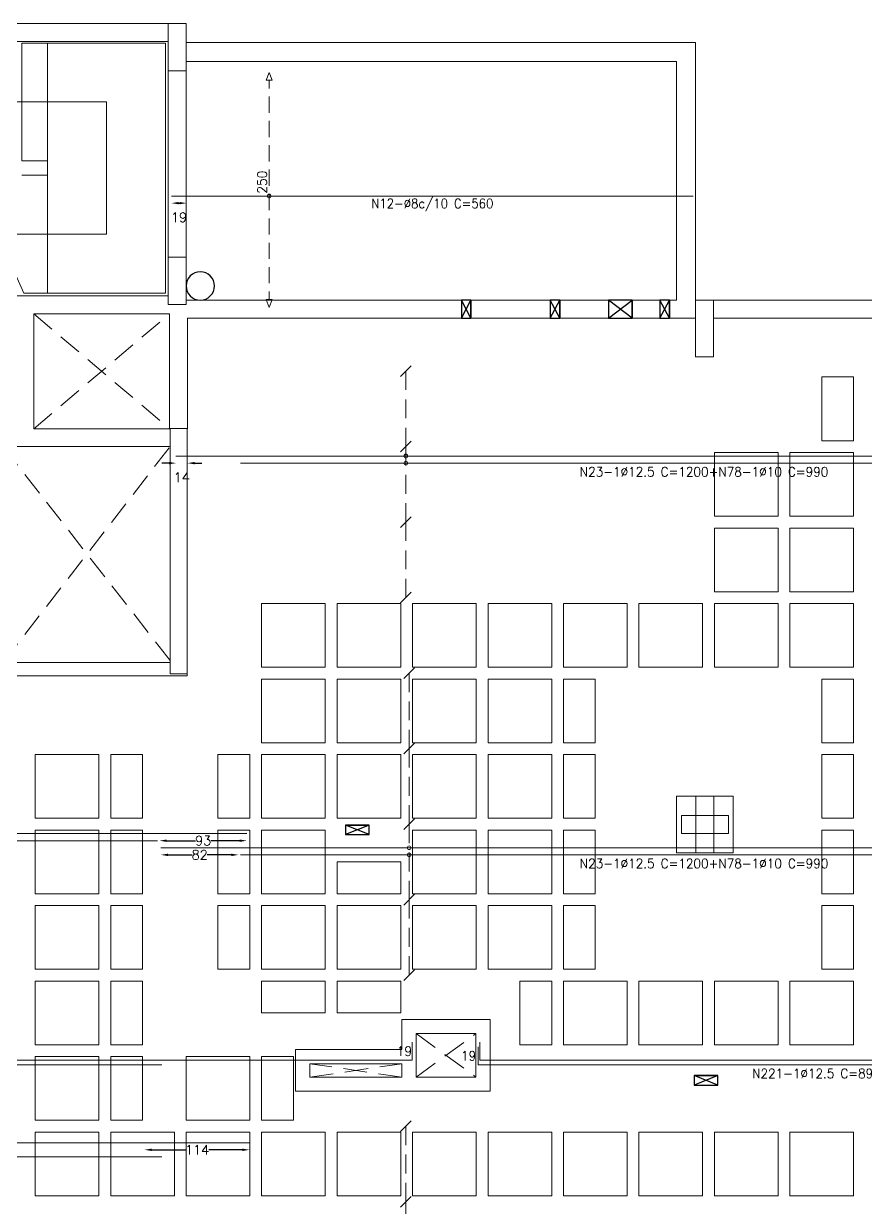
# Model space of a CAD drawing. Header units: millimetres. Extents: x -32 to 332, y -138 to 116.
# Drawn here: x 148.19 to 166.04, y 63.72 to 88.8 of the extents above; entities that cross this region are included whole.
import ezdxf
from ezdxf.enums import TextEntityAlignment as Align

# ---------------------------------------------------------------- set-up
doc = ezdxf.new("R2010")
doc.units = ezdxf.units.MM
doc.linetypes.add('TRAZO_HUECO', pattern=[0.75, 0.5, -0.25])
doc.layers.add('A-COT-01', color=9, linetype='Continuous')
doc.layers.add('FURAÇÃO', color=8, linetype='Continuous')
for name, color, linetype, lineweight in [('ARR_L_I_IG_DIST', 8, 'Continuous', 0), ('ARR_L_I_IG_LINHA', 2, 'Continuous', 0), ('ARR_L_I_IG_MARCA', 2, 'Continuous', 9), ('ARR_L_I_POSICAO', 4, 'Continuous', 9), ('ARR_LONG_INF', 6, 'Continuous', 15), ('ARR_LONG_INF_TXT', 1, 'Continuous', 9), ('consolo', 8, 'Continuous', 0), ('LJ_NERV_RETI', 8, 'Continuous', 9), ('LJ_SIMB_ABER', 8, 'Continuous', 0), ('PILAR_CONCRETO', 8, 'Continuous', 0), ('PILAR_CONCRETO_APOIADO', 8, 'Continuous', 0), ('VIG_FACES', 8, 'Continuous', 0)]:
    doc.layers.add(name, color=color, linetype=linetype, lineweight=lineweight)
doc.styles.add('CYPETXT_0.3_romans', font='romans.shx', dxfattribs={"height": 0.2})
doc.styles.add('CYPETXT_romans', font='romans.shx', dxfattribs={"height": 0.2})
doc.dimstyles.new('cype_arrow', dxfattribs={"dimtxt": 0.18, "dimasz": 0.15, "dimexe": 0.075, "dimexo": 0.075, "dimgap": 0, "dimtad": 0, "dimdec": 4, "dimzin": 0, "dimdsep": 46, "dimtxsty": 'CYPETXT_0.3_romans', "dimcen": 0.09, "dimadec": 0, "dimazin": 0, "dimtfac": 1, "dimtdec": 4, "dimtofl": 0, "dimtmove": 2, "dimatfit": 3, "dimfxl": 1, "dimtolj": 1, "dimtzin": 0, "dimarcsym": 0})

# ---------------------------------------------------------------- blocks, each defined once
blk = doc.blocks.new('Forma 2PvtoTipo')
at = {"layer": 'consolo', "color": 8}
blk.add_lwpolyline([(569.403, 73.51), (568.203, 73.51), (568.203, 72.31), (569.403, 72.31)], close=True, dxfattribs=at)
at = {"layer": 'FURAÇÃO', "color": 8}
for points in [[(563.639, 83.639), (563.839, 83.639), (563.839, 84.019), (563.639, 84.019), (563.639, 83.639), (563.839, 84.019), (563.839, 83.639), (563.639, 84.019)], [(565.523, 83.639), (565.723, 83.639), (565.723, 84.019), (565.523, 84.019), (565.523, 83.639), (565.723, 84.019), (565.723, 83.639), (565.523, 84.019)], [(566.757, 83.639), (567.257, 83.639), (567.257, 84.019), (566.757, 84.019), (566.757, 83.639), (567.257, 84.019), (567.257, 83.639), (566.757, 84.019)], [(567.849, 83.639), (568.049, 83.639), (568.049, 84.019), (567.849, 84.019), (567.849, 83.639), (568.049, 84.019), (568.049, 83.639), (567.849, 84.019)], [(561.684, 72.696), (561.684, 72.896), (561.184, 72.896), (561.184, 72.696), (561.684, 72.696), (561.184, 72.896), (561.684, 72.896), (561.184, 72.696)], [(569.074, 67.39), (569.074, 67.59), (568.574, 67.59), (568.574, 67.39), (569.074, 67.39), (568.574, 67.59), (569.074, 67.59), (568.574, 67.39)]]:
    blk.add_lwpolyline(points, dxfattribs=at)
for start, end in [(0, 180), (180, 0)]:
    blk.add_arc((558.104, 84.322), 0.3, start, end, dxfattribs=at)
at = {"layer": 'LJ_NERV_RETI', "color": 8}
for points in [[(571.954, 81.043), (571.954, 82.393), (571.279, 82.393), (571.279, 81.043)], [(570.354, 79.443), (570.354, 80.793), (569.004, 80.793), (569.004, 79.443)], [(571.954, 79.443), (571.954, 80.793), (570.604, 80.793), (570.604, 79.443)], [(570.354, 77.843), (570.354, 79.193), (569.004, 79.193), (569.004, 77.843)], [(571.954, 77.843), (571.954, 79.193), (570.604, 79.193), (570.604, 77.843)], [(560.754, 76.243), (560.754, 77.593), (559.404, 77.593), (559.404, 76.243)], [(562.354, 76.243), (562.354, 77.593), (561.004, 77.593), (561.004, 76.243)], [(563.954, 76.243), (563.954, 77.593), (562.604, 77.593), (562.604, 76.243)], [(565.554, 76.243), (565.554, 77.593), (564.204, 77.593), (564.204, 76.243)], [(567.154, 76.243), (567.154, 77.593), (565.804, 77.593), (565.804, 76.243)], [(568.754, 76.243), (568.754, 77.593), (567.404, 77.593), (567.404, 76.243)], [(570.354, 76.243), (570.354, 77.593), (569.004, 77.593), (569.004, 76.243)], [(571.954, 76.243), (571.954, 77.593), (570.604, 77.593), (570.604, 76.243)], [(560.754, 74.643), (560.754, 75.993), (559.404, 75.993), (559.404, 74.643)], [(562.354, 74.643), (562.354, 75.993), (561.004, 75.993), (561.004, 74.643)], [(563.954, 74.643), (563.954, 75.993), (562.604, 75.993), (562.604, 74.643)], [(565.554, 74.643), (565.554, 75.993), (564.204, 75.993), (564.204, 74.643)], [(566.479, 74.643), (566.479, 75.993), (565.804, 75.993), (565.804, 74.643)], [(571.954, 74.643), (571.954, 75.993), (571.279, 75.993), (571.279, 74.643)], [(555.954, 73.043), (555.954, 74.393), (554.604, 74.393), (554.604, 73.043)], [(556.879, 73.043), (556.879, 74.393), (556.204, 74.393), (556.204, 73.043)], [(559.154, 73.043), (559.154, 74.393), (558.479, 74.393), (558.479, 73.043)], [(560.754, 73.043), (560.754, 74.393), (559.404, 74.393), (559.404, 73.043)], [(562.354, 73.043), (562.354, 74.393), (561.004, 74.393), (561.004, 73.043)], [(563.954, 73.043), (563.954, 74.393), (562.604, 74.393), (562.604, 73.043)], [(565.554, 73.043), (565.554, 74.393), (564.204, 74.393), (564.204, 73.043)], [(566.479, 73.043), (566.479, 74.393), (565.804, 74.393), (565.804, 73.043)], [(571.954, 73.043), (571.954, 74.393), (571.279, 74.393), (571.279, 73.043)], [(555.954, 71.443), (555.954, 72.793), (554.604, 72.793), (554.604, 71.443)], [(556.879, 71.443), (556.879, 72.793), (556.204, 72.793), (556.204, 71.443)], [(559.154, 71.443), (559.154, 72.793), (558.479, 72.793), (558.479, 71.443)], [(560.754, 71.443), (560.754, 72.793), (559.404, 72.793), (559.404, 71.443)], [(563.954, 71.443), (563.954, 72.793), (562.604, 72.793), (562.604, 71.443)], [(565.554, 71.443), (565.554, 72.793), (564.204, 72.793), (564.204, 71.443)], [(566.479, 71.443), (566.479, 72.793), (565.804, 72.793), (565.804, 71.443)], [(571.954, 71.443), (571.954, 72.793), (571.279, 72.793), (571.279, 71.443)], [(562.354, 71.443), (562.354, 72.118), (561.004, 72.118), (561.004, 71.443)], [(555.954, 69.843), (555.954, 71.193), (554.604, 71.193), (554.604, 69.843)], [(556.879, 69.843), (556.879, 71.193), (556.204, 71.193), (556.204, 69.843)], [(559.154, 69.843), (559.154, 71.193), (558.479, 71.193), (558.479, 69.843)], [(560.754, 69.843), (560.754, 71.193), (559.404, 71.193), (559.404, 69.843)], [(562.354, 69.843), (562.354, 71.193), (561.004, 71.193), (561.004, 69.843)], [(563.954, 69.843), (563.954, 71.193), (562.604, 71.193), (562.604, 69.843)], [(565.554, 69.843), (565.554, 71.193), (564.204, 71.193), (564.204, 69.843)], [(566.479, 69.843), (566.479, 71.193), (565.804, 71.193), (565.804, 69.843)], [(571.954, 69.843), (571.954, 71.193), (571.279, 71.193), (571.279, 69.843)], [(555.954, 68.243), (555.954, 69.593), (554.604, 69.593), (554.604, 68.243)], [(556.879, 68.243), (556.879, 69.593), (556.204, 69.593), (556.204, 68.243)], [(560.754, 68.918), (560.754, 69.593), (559.404, 69.593), (559.404, 68.918)], [(562.354, 68.918), (562.354, 69.593), (561.004, 69.593), (561.004, 68.918)], [(565.554, 68.243), (565.554, 69.593), (564.879, 69.593), (564.879, 68.243)], [(567.154, 68.243), (567.154, 69.593), (565.804, 69.593), (565.804, 68.243)], [(568.754, 68.243), (568.754, 69.593), (567.404, 69.593), (567.404, 68.243)], [(570.354, 68.243), (570.354, 69.593), (569.004, 69.593), (569.004, 68.243)], [(571.954, 68.243), (571.954, 69.593), (570.604, 69.593), (570.604, 68.243)], [(555.954, 66.643), (555.954, 67.993), (554.604, 67.993), (554.604, 66.643)], [(556.879, 66.643), (556.879, 67.993), (556.204, 67.993), (556.204, 66.643)], [(559.154, 66.643), (559.154, 67.993), (557.804, 67.993), (557.804, 66.643)], [(560.079, 66.643), (560.079, 67.993), (559.404, 67.993), (559.404, 66.643)], [(555.954, 65.043), (555.954, 66.393), (554.604, 66.393), (554.604, 65.043)], [(557.554, 65.043), (557.554, 66.393), (556.204, 66.393), (556.204, 65.043)], [(559.154, 65.043), (559.154, 66.393), (557.804, 66.393), (557.804, 65.043)], [(560.754, 65.043), (560.754, 66.393), (559.404, 66.393), (559.404, 65.043)], [(562.354, 65.043), (562.354, 66.393), (561.004, 66.393), (561.004, 65.043)], [(563.954, 65.043), (563.954, 66.393), (562.604, 66.393), (562.604, 65.043)], [(565.554, 65.043), (565.554, 66.393), (564.204, 66.393), (564.204, 65.043)], [(567.154, 65.043), (567.154, 66.393), (565.804, 66.393), (565.804, 65.043)], [(568.754, 65.043), (568.754, 66.393), (567.404, 66.393), (567.404, 65.043)], [(570.354, 65.043), (570.354, 66.393), (569.004, 66.393), (569.004, 65.043)], [(571.954, 65.043), (571.954, 66.393), (570.604, 66.393), (570.604, 65.043)]]:
    blk.add_lwpolyline(points, close=True, dxfattribs=at)
at = {"layer": 'LJ_SIMB_ABER', "color": 8, "linetype": 'TRAZO_HUECO'}
for p, q in [((554.573, 81.298), (557.453, 83.73)), ((554.573, 83.73), (557.453, 81.298)), ((557.463, 76.389), (553.923, 80.918)), ((553.924, 76.343), (557.463, 80.918)), ((562.68, 67.56), (563.949, 68.48)), ((562.68, 68.48), (563.949, 67.56)), ((562.38, 67.56), (560.423, 67.84)), ((560.423, 67.56), (562.38, 67.84))]:
    blk.add_line(p, q, dxfattribs=at)
at = {"layer": 'PILAR_CONCRETO', "color": 8}
for points in [[(557.423, 88.88), (557.803, 88.88), (557.803, 89.88), (557.423, 89.88), (557.423, 88.88)], [(557.423, 88.88), (557.803, 88.88), (557.803, 89.88), (557.423, 89.88), (557.423, 88.88)], [(557.423, 83.93), (557.803, 83.93), (557.803, 84.93), (557.423, 84.93), (557.423, 83.93)], [(557.423, 83.93), (557.803, 83.93), (557.803, 84.93), (557.423, 84.93), (557.423, 83.93)], [(568.603, 82.819), (568.983, 82.819), (568.983, 84.019), (568.603, 84.019), (568.603, 82.819)], [(568.603, 82.819), (568.983, 82.819), (568.983, 84.019), (568.603, 84.019), (568.603, 82.819)], [(557.823, 76.1), (557.823, 81.3), (557.463, 81.3), (557.463, 76.1), (557.823, 76.1)], [(568.613, 72.31), (568.993, 72.31), (568.993, 73.51), (568.613, 73.51), (568.613, 72.31)], [(568.303, 72.72), (569.303, 72.72), (569.303, 73.1), (568.303, 73.1), (568.303, 72.72)]]:
    blk.add_lwpolyline(points, close=True, dxfattribs=at)
at = {"layer": 'PILAR_CONCRETO_APOIADO', "color": 8}
blk.add_lwpolyline([(568.303, 72.72), (569.303, 72.72), (569.303, 73.1), (568.303, 73.1), (568.303, 72.72)], close=True, dxfattribs=at)
at = {"layer": 'VIG_FACES', "color": 8}
for p, q in [((549.553, 89.88), (557.423, 89.88)), ((550.513, 89.5), (557.423, 89.5)), ((557.803, 89.48), (568.603, 89.48)), ((568.603, 89.48), (568.603, 84.019)), ((557.803, 89.08), (568.203, 89.08)), ((568.203, 89.08), (568.203, 84.019)), ((557.423, 88.88), (557.423, 84.93)), ((557.803, 88.88), (557.803, 84.93)), ((554.863, 88.22), (551.104, 88.22)), ((556.113, 88.22), (554.863, 88.22)), ((556.113, 85.42), (556.113, 88.22)), ((554.363, 84.17), (553.243, 86.67)), ((553.803, 85.42), (554.863, 85.42)), ((554.863, 85.42), (556.113, 85.42)), ((557.423, 84.11), (550.513, 84.11)), ((568.203, 84.019), (557.803, 84.019)), ((579.813, 84.019), (568.983, 84.019)), ((557.453, 83.73), (554.573, 83.73)), ((554.573, 83.73), (554.573, 81.298)), ((557.453, 81.298), (557.453, 83.73)), ((557.833, 81.298), (557.833, 83.639)), ((566.478, 83.639), (557.833, 83.639)), ((568.603, 83.639), (566.48, 83.639)), ((571.278, 83.639), (568.983, 83.639)), ((577.678, 83.639), (571.28, 83.639)), ((557.463, 81.298), (554.573, 81.298)), ((557.453, 81.298), (557.463, 81.298)), ((557.833, 81.298), (557.823, 81.298)), ((557.463, 80.918), (553.923, 80.918)), ((553.924, 76.343), (557.464, 76.346)), ((549.773, 76.06), (557.823, 76.06)), ((557.823, 76.1), (557.823, 76.06)), ((564.249, 68.78), (562.38, 68.78)), ((562.38, 68.78), (562.38, 68.14)), ((564.249, 67.26), (564.249, 68.78)), ((563.949, 68.48), (562.68, 68.48)), ((562.68, 68.48), (562.68, 67.99)), ((563.949, 67.56), (563.949, 68.48)), ((562.38, 68.14), (560.123, 68.14)), ((560.123, 68.14), (560.123, 67.26)), ((562.68, 67.99), (562.68, 67.56)), ((562.38, 67.84), (560.423, 67.84)), ((560.423, 67.84), (560.423, 67.56)), ((562.38, 67.84), (562.38, 67.56)), ((562.38, 67.56), (560.423, 67.56)), ((563.949, 67.56), (562.68, 67.56)), ((564.249, 67.26), (560.123, 67.26))]:
    blk.add_line(p, q, dxfattribs=at)
for points in [[(554.863, 89.47), (554.323, 89.47), (554.323, 86.97), (554.863, 86.97), (554.863, 89.47)], [(554.863, 84.17), (557.363, 84.17), (557.363, 89.47), (554.863, 89.47), (554.863, 86.97), (554.863, 86.67), (554.863, 84.17)]]:
    blk.add_lwpolyline(points, close=True, dxfattribs=at)
for points in [[(554.323, 86.67), (554.863, 86.67), (554.863, 84.17), (554.863, 84.17)], [(554.863, 84.17), (554.363, 84.17)]]:
    blk.add_lwpolyline(points, dxfattribs=at)
blk = doc.blocks.new('*D156')
at = {"layer": 'ARR_L_I_POSICAO', "color": 0, "lineweight": -2, "transparency": 16777216}
blk.add_line((151.475, 84.998), (151.495, 84.998), dxfattribs=at)
at = {"layer": 'ARR_L_I_POSICAO', "color": 0, "transparency": 16777216}
for points in [[(151.475, 85.023), (151.475, 84.973), (151.325, 84.998)], [(151.495, 85.023), (151.495, 84.973), (151.645, 84.998)]]:
    blk.add_solid(points, dxfattribs=at)
at = {"layer": 'DEFPOINTS', "color": 0, "transparency": 16777216}
for p in [(151.325, 84.998), (151.645, 84.998), (151.645, 84.998)]:
    blk.add_point(p, dxfattribs=at)
at = {"layer": 'ARR_L_I_POSICAO', "color": 0, "transparency": 16777216, "insert": (151.485, 84.698), "char_height": 0.2, "attachment_point": 5, "rotation": 0.0011, "style": 'CYPETXT_0.3_romans'}
blk.add_mtext('\\A1;19', dxfattribs=at)
blk = doc.blocks.new('*D226')
at = {"layer": 'ARR_L_I_POSICAO', "color": 0, "lineweight": -2, "transparency": 16777216}
for p, q in [((151.221, 71.489), (151.835, 71.489)), ((152.772, 71.489), (152.159, 71.489))]:
    blk.add_line(p, q, dxfattribs=at)
at = {"layer": 'ARR_L_I_POSICAO', "color": 0, "transparency": 16777216}
for points in [[(151.221, 71.514), (151.221, 71.464), (151.071, 71.489)], [(152.772, 71.514), (152.772, 71.464), (152.922, 71.489)]]:
    blk.add_solid(points, dxfattribs=at)
at = {"layer": 'DEFPOINTS', "color": 0, "transparency": 16777216}
for p in [(151.071, 71.489), (152.922, 71.489), (152.922, 71.489)]:
    blk.add_point(p, dxfattribs=at)
at = {"layer": 'ARR_L_I_POSICAO', "color": 0, "transparency": 16777216, "insert": (151.997, 71.489), "char_height": 0.2, "attachment_point": 5, "style": 'CYPETXT_0.3_romans'}
blk.add_mtext('\\A1;93', dxfattribs=at)
blk = doc.blocks.new('*D230')
at = {"layer": 'ARR_L_I_POSICAO', "color": 0, "lineweight": -2, "transparency": 16777216}
for p, q in [((150.904, 64.939), (151.619, 64.939)), ((152.829, 64.939), (152.114, 64.939))]:
    blk.add_line(p, q, dxfattribs=at)
at = {"layer": 'ARR_L_I_POSICAO', "color": 0, "transparency": 16777216}
for points in [[(150.904, 64.964), (150.904, 64.914), (150.754, 64.939)], [(152.829, 64.964), (152.829, 64.914), (152.979, 64.939)]]:
    blk.add_solid(points, dxfattribs=at)
at = {"layer": 'DEFPOINTS', "color": 0, "transparency": 16777216}
for p in [(150.754, 64.939), (152.979, 64.939), (152.979, 64.939)]:
    blk.add_point(p, dxfattribs=at)
at = {"layer": 'ARR_L_I_POSICAO', "color": 0, "transparency": 16777216, "insert": (151.867, 64.939), "char_height": 0.2, "attachment_point": 5, "style": 'CYPETXT_0.3_romans'}
blk.add_mtext('\\A1;114', dxfattribs=at)
blk = doc.blocks.new('*D240')
at = {"layer": 'ARR_L_I_POSICAO', "color": 0, "lineweight": -2, "transparency": 16777216}
for p, q in [((151.249, 71.189), (151.761, 71.189)), ((152.596, 71.189), (152.084, 71.189))]:
    blk.add_line(p, q, dxfattribs=at)
at = {"layer": 'ARR_L_I_POSICAO', "color": 0, "transparency": 16777216}
for points in [[(151.249, 71.214), (151.249, 71.164), (151.099, 71.189)], [(152.596, 71.214), (152.596, 71.164), (152.746, 71.189)]]:
    blk.add_solid(points, dxfattribs=at)
at = {"layer": 'DEFPOINTS', "color": 0, "transparency": 16777216}
for p in [(151.099, 71.189), (152.746, 71.189), (152.746, 71.189)]:
    blk.add_point(p, dxfattribs=at)
at = {"layer": 'ARR_L_I_POSICAO', "color": 0, "transparency": 16777216, "insert": (151.923, 71.189), "char_height": 0.2, "attachment_point": 5, "style": 'CYPETXT_0.3_romans'}
blk.add_mtext('\\A1;82', dxfattribs=at)
blk = doc.blocks.new('*D241')
at = {"layer": 'ARR_L_I_POSICAO', "color": 0, "lineweight": -2, "transparency": 16777216}
for p, q in [((151.27, 79.489), (151.12, 79.489)), ((151.815, 79.489), (151.965, 79.489))]:
    blk.add_line(p, q, dxfattribs=at)
at = {"layer": 'ARR_L_I_POSICAO', "color": 0, "transparency": 16777216}
for points in [[(151.27, 79.514), (151.27, 79.464), (151.42, 79.489)], [(151.815, 79.514), (151.815, 79.464), (151.665, 79.489)]]:
    blk.add_solid(points, dxfattribs=at)
at = {"layer": 'DEFPOINTS', "color": 0, "transparency": 16777216}
for p in [(151.42, 79.489), (151.665, 79.489), (151.665, 79.489)]:
    blk.add_point(p, dxfattribs=at)
at = {"layer": 'ARR_L_I_POSICAO', "color": 0, "transparency": 16777216, "insert": (151.543, 79.189), "char_height": 0.2, "attachment_point": 5, "rotation": 359.9991, "style": 'CYPETXT_0.3_romans'}
blk.add_mtext('\\A1;14', dxfattribs=at)

msp = doc.modelspace()

# ---------------------------------------------------------------- linework, layer by layer
at = {"layer": 'ARR_L_I_IG_LINHA'}
for p, q in [((156.29409, 81.03911), (156.29409, 81.43911)), ((156.29409, 80.43911), (156.29409, 80.83911)), ((156.29409, 79.43911), (156.29409, 80.23911)), ((156.29409, 78.83912), (156.29409, 79.23911)), ((156.29409, 77.83912), (156.29409, 78.63912)), ((156.29409, 77.23912), (156.29409, 77.63912)), ((156.29409, 76.63912), (156.29409, 77.03912)), ((156.36209, 74.63912), (156.36209, 75.03912)), ((156.36209, 74.03912), (156.36209, 74.43912)), ((156.36209, 73.03912), (156.36209, 73.83912)), ((156.36209, 72.43912), (156.36209, 72.83912)), ((156.36209, 71.43912), (156.36209, 72.23912)), ((156.36209, 70.83912), (156.36209, 71.23912)), ((156.36209, 69.83912), (156.36209, 70.63912)), ((156.36209, 69.23912), (156.36209, 69.63912)), ((156.36209, 68.63912), (156.36209, 69.03912)), ((156.29316, 65.03911), (156.29316, 65.43911)), ((156.29316, 64.43911), (156.29316, 64.83911)), ((156.29316, 63.43911), (156.29316, 64.23911))]:
    msp.add_line(p, q, dxfattribs=at)
for points in [[(153.39552, 87.60031), (153.33302, 87.60028), (153.39545, 87.76781), (153.45802, 87.60034), (153.39552, 87.60031)], [(153.39759, 82.95531), (153.46009, 82.95534), (153.39766, 82.78781), (153.33509, 82.95528), (153.39759, 82.95531)]]:
    msp.add_lwpolyline(points, close=True, dxfattribs=at)
for points in [[(153.3956, 87.42827), (153.39552, 87.60031)], [(153.39583, 86.91216), (153.39568, 87.25623)], [(153.39606, 86.39605), (153.39591, 86.74012)], [(153.39629, 85.87994), (153.39614, 86.22401)], [(153.39652, 85.36383), (153.39636, 85.7079)], [(153.39675, 84.84772), (153.39659, 85.19179)], [(153.39698, 84.3316), (153.39682, 84.67568)], [(153.39721, 83.81549), (153.39705, 84.15957)], [(153.39743, 83.29938), (153.39728, 83.64346)], [(153.39759, 82.95531), (153.39751, 83.12735)]]:
    msp.add_lwpolyline(points, dxfattribs=at)
for centre in [(153.39661, 85.14781), (156.29409, 79.63912), (156.29409, 79.48912), (156.36209, 71.33912), (156.36209, 71.18912)]:
    msp.add_circle(centre, 0.04, dxfattribs=at)
at = {"layer": 'ARR_L_I_IG_MARCA'}
for p, q in [((156.40723, 81.55225), (156.18096, 81.32597)), ((156.40723, 79.95226), (156.18096, 79.72598)), ((156.40723, 78.35225), (156.18096, 78.12598)), ((156.40723, 76.75226), (156.18096, 76.52598)), ((156.47523, 75.15225), (156.24895, 74.92598)), ((156.47523, 73.55225), (156.24895, 73.32597)), ((156.47523, 71.95226), (156.24895, 71.72598)), ((156.47523, 70.35225), (156.24895, 70.12598)), ((156.47523, 68.75226), (156.24895, 68.52598)), ((156.4063, 65.55225), (156.18002, 65.32597)), ((156.4063, 63.95226), (156.18002, 63.72598))]:
    msp.add_line(p, q, dxfattribs=at)
at = {"layer": 'ARR_LONG_INF'}
for points in [[(151.32509, 85.14781), (162.38509, 85.14781)], [(151.42009, 79.63912), (175.31909, 79.63912)], [(152.78609, 79.48912), (172.44609, 79.48912)], [(129.00209, 71.63912), (152.92209, 71.63912)], [(130.77122, 71.48912), (151.03122, 71.48912)], [(151.09909, 71.33912), (175.05709, 71.33912)], [(152.78609, 71.18912), (172.44609, 71.18912)], [(134.54509, 67.21912), (134.54509, 66.83912), (156.42509, 66.83912), (156.42509, 67.21912)], [(157.86509, 67.21912), (157.86509, 66.83912), (174.90509, 66.83912), (174.90509, 67.21912)], [(134.50509, 67.11912), (134.50509, 66.73912), (151.11707, 66.73912)], [(157.82509, 67.11912), (157.82509, 66.73912), (174.94509, 66.73912), (174.94509, 67.11912)], [(129.09923, 65.08911), (152.97922, 65.08911)], [(132.11707, 64.78911), (151.11707, 64.78911)]]:
    msp.add_lwpolyline(points, dxfattribs=at)

# ---------------------------------------------------------------- block references
at = {"layer": 'A-COT-01', "color": 1}
msp.add_blockref('Forma 2PvtoTipo', (-406.16805, -1.07881), dxfattribs=at)

# ---------------------------------------------------------------- texts
at = {"layer": 'ARR_L_I_IG_DIST', "style": 'CYPETXT_romans', "width": 0.895263}
msp.add_text('250', height=0.2, rotation=90.026229, dxfattribs=at).set_placement((153.34659, 85.19779), (153.34637, 85.68379), align=Align.FIT)
at = {"layer": 'ARR_LONG_INF_TXT', "style": 'CYPETXT_romans'}
for s, width, p, p2 in [('N12-%%c8c/10 C=560', 0.819759, (155.55908, 84.89114), (158.15108, 84.89114)), ('N23-1%%c12.5 C=1200+N78-1%%c10 C=990', 0.834299, (159.98209, 79.20579), (165.25009, 79.20579)), ('N23-1%%c12.5 C=1200+N78-1%%c10 C=990', 0.834299, (159.98209, 70.90579), (165.25009, 70.90579)), ('19', 0.945, (156.10109, 66.92912), (156.42509, 66.92912)), ('19', 0.945, (157.46109, 66.82912), (157.78509, 66.82912)), ('N221-1%%c12.5 C=894+N222-1%%c6.3 C=894', 0.831527, (163.63708, 66.45578), (169.13308, 66.45578))]:
    msp.add_text(s, height=0.2, dxfattribs=dict(at, width=width)).set_placement(p, p2, align=Align.FIT)

# ---------------------------------------------------------------- dimensions: what is measured, and where the dimension line sits
at = {"layer": 'ARR_L_I_POSICAO'}
for p1, p2, text, picture, middle in [((151.32509, 84.99781), (151.64509, 84.99781), '19', '*D156', (151.48509, 84.69781)), ((151.42009, 79.48912), (151.66509, 79.48911), '14', '*D241', (151.54258, 79.18912)), ((151.07122, 71.48912), (152.92209, 71.48912), '93', '*D226', (151.99665, 71.48912)), ((151.09909, 71.18912), (152.74609, 71.18912), '82', '*D240', (151.92259, 71.18912)), ((150.75409, 64.93911), (152.97922, 64.93911), '114', '*D230', (151.86665, 64.93911))]:
    dim = msp.add_aligned_dim(p1=p1, p2=p2, distance=0, text=text, dimstyle='cype_arrow', override={"dimexe": 0, "dimexo": 0}, dxfattribs=at)
    dim.commit()
    dim.dimension.update_dxf_attribs({"geometry": picture, "text_midpoint": middle})

doc.saveas('drawing.dxf')
